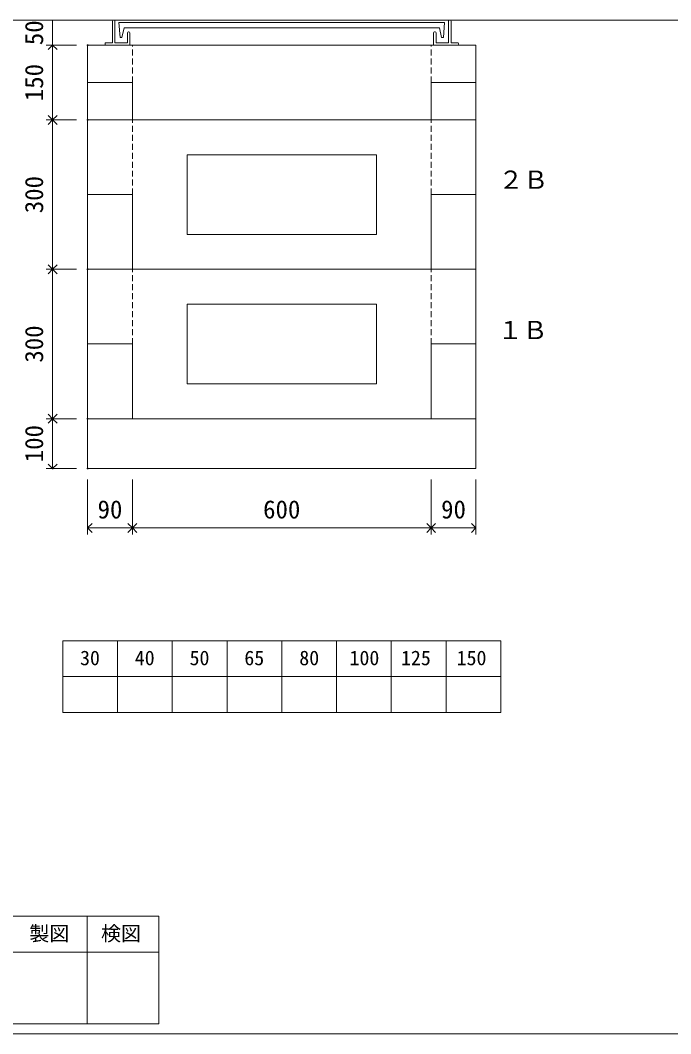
# Model space of a CAD drawing. Units: millimetres, scale not verified. Extents: x -4890 to 18490, y -2307 to 2308.
# Drawn here: x 540 to 1846, y -1967 to 68 of the extents above; entities that cross this region are included whole.
import ezdxf
from ezdxf.enums import TextEntityAlignment as Align

# ---------------------------------------------------------------- set-up
doc = ezdxf.new("R2010")
doc.units = ezdxf.units.MM
doc.header["$LTSCALE"] = 10
doc.header["$PDMODE"] = 32
doc.header["$PDSIZE"] = 2
for name, pattern in [('DASHED1', [1.8, 1.2, -0.6]), ('USER2', [50.8, 31.75, -6.35, 6.35, -6.35]), ('USER5', [3.185, 0.01, -3.175])]:
    doc.linetypes.add(name, pattern=pattern)
for name, color, linetype, lineweight in [('0-1_Defpoints', 7, 'USER2', 5), ('0-2_waku', 7, 'Continuous', 18), ('0-3_gaikei', 7, 'Continuous', 18), ('0-4_kakure', 7, 'USER5', 18), ('0-5_sunpou', 7, 'Continuous', 5), ('0-9_uchigawa', 6, 'Continuous', 18), ('0-B_futa', 3, 'Continuous', 18), ('0-C_GL', 4, 'Continuous', 18), ('0-D_dims', 7, 'Continuous', 18), ('0-E_文字１', 150, 'USER2', 18)]:
    doc.layers.add(name, color=color, linetype=linetype, lineweight=lineweight)
doc.styles.add('ＭＳ ゴシック', font='')
doc.styles.get('ＭＳ ゴシック').set_extended_font_data('MS Gothic')

# ---------------------------------------------------------------- blocks, each defined once
blk = doc.blocks.new('_Open90')
at = {"layer": '0-5_sunpou'}
blk.add_line((0, 0), (-1, 0), dxfattribs=at)
blk.add_lwpolyline([(-0.5, 0.5), (0, 0), (-0.5, -0.5)], dxfattribs=at)
blk = doc.blocks.new('D75')
at = {"layer": '0-1_Defpoints'}
for p in [(2122.32, 1764.36), (2052.02, 1464.36), (2122.32, 1464.36)]:
    blk.add_point(p, dxfattribs=at)
at = {"layer": '0-5_sunpou'}
for p, q in [((2100.32, 1764.36), (2039.02, 1764.36)), ((2052.02, 1746.36), (2052.02, 1482.36)), ((2100.32, 1464.36), (2039.02, 1464.36))]:
    blk.add_line(p, q, dxfattribs=at)
at = {"layer": '0-5_sunpou', "xscale": 18, "yscale": 18}
for p, rotation in [((2052.02, 1764.36), 90), ((2052.02, 1464.36), 270)]:
    blk.add_blockref('_Open90', p, dxfattribs=dict(at, rotation=rotation))
at = {"layer": '0-5_sunpou', "style": 'ＭＳ ゴシック'}
blk.add_text('300', height=36.66, rotation=90, dxfattribs=at).set_placement((2044.02, 1576.86), align=Align.BOTTOM_LEFT)
blk = doc.blocks.new('D70')
at = {"layer": '0-1_Defpoints'}
for p in [(2122.32, 1464.36), (2052.02, 1364.36), (2122.32, 1364.36)]:
    blk.add_point(p, dxfattribs=at)
at = {"layer": '0-5_sunpou'}
for p, q in [((2100.32, 1464.36), (2039.02, 1464.36)), ((2052.02, 1446.36), (2052.02, 1382.36)), ((2100.32, 1364.36), (2039.02, 1364.36))]:
    blk.add_line(p, q, dxfattribs=at)
at = {"layer": '0-5_sunpou', "xscale": 18, "yscale": 18}
for p, rotation in [((2052.02, 1464.36), 90), ((2052.02, 1364.36), 270)]:
    blk.add_blockref('_Open90', p, dxfattribs=dict(at, rotation=rotation))
at = {"layer": '0-5_sunpou', "style": 'ＭＳ ゴシック'}
blk.add_text('100', height=36.66, rotation=90, dxfattribs=at).set_placement((2044.02, 1376.86), align=Align.BOTTOM_LEFT)
blk = doc.blocks.new('D64')
at = {"layer": '0-1_Defpoints'}
for p in [(2122.32, 2064.36), (2052.02, 1764.36), (2122.32, 1764.36)]:
    blk.add_point(p, dxfattribs=at)
at = {"layer": '0-5_sunpou'}
for p, q in [((2100.32, 2064.36), (2039.02, 2064.36)), ((2052.02, 2046.36), (2052.02, 1782.36)), ((2100.32, 1764.36), (2039.02, 1764.36))]:
    blk.add_line(p, q, dxfattribs=at)
at = {"layer": '0-5_sunpou', "xscale": 18, "yscale": 18}
for p, rotation in [((2052.02, 2064.36), 90), ((2052.02, 1764.36), 270)]:
    blk.add_blockref('_Open90', p, dxfattribs=dict(at, rotation=rotation))
at = {"layer": '0-5_sunpou', "style": 'ＭＳ ゴシック'}
blk.add_text('300', height=36.66, rotation=90, dxfattribs=at).set_placement((2044.02, 1876.86), align=Align.BOTTOM_LEFT)
blk = doc.blocks.new('D62')
at = {"layer": '0-1_Defpoints'}
for p in [(2122.32, 2214.36), (2052.02, 2064.36), (2122.32, 2064.36)]:
    blk.add_point(p, dxfattribs=at)
at = {"layer": '0-5_sunpou'}
for p, q in [((2100.32, 2214.36), (2039.02, 2214.36)), ((2052.02, 2196.36), (2052.02, 2082.36)), ((2100.32, 2064.36), (2039.02, 2064.36))]:
    blk.add_line(p, q, dxfattribs=at)
at = {"layer": '0-5_sunpou', "xscale": 18, "yscale": 18}
for p, rotation in [((2052.02, 2214.36), 90), ((2052.02, 2064.36), 270)]:
    blk.add_blockref('_Open90', p, dxfattribs=dict(at, rotation=rotation))
at = {"layer": '0-5_sunpou', "style": 'ＭＳ ゴシック'}
blk.add_text('150', height=36.66, rotation=90, dxfattribs=at).set_placement((2044.02, 2101.86), align=Align.BOTTOM_LEFT)

msp = doc.modelspace()

# ---------------------------------------------------------------- linework, layer by layer
at = {"layer": '0-2_waku'}
for p, q in [((625, -1178.45), (625, -1322.45)), ((625, -1178.45), (625, -1322.45)), ((625, -1178.45), (625, -1322.45)), ((625, -1178.45), (625, -1322.45)), ((625, -1178.45), (1505, -1178.45)), ((735, -1178.45), (735, -1322.45)), ((845, -1178.45), (845, -1322.45)), ((845, -1178.45), (845, -1322.45)), ((955, -1178.45), (955, -1322.45)), ((1065, -1178.45), (1065, -1322.45)), ((1175, -1178.45), (1175, -1322.45)), ((1285, -1178.45), (1285, -1322.45)), ((1395, -1178.45), (1395, -1322.45)), ((1505, -1178.45), (1505, -1322.45)), ((625, -1250.45), (1505, -1250.45)), ((625, -1322.45), (1505, -1322.45)), ((-1210, -1731.45), (818, -1731.45)), ((674, -1731.45), (674, -1947.45)), ((818, -1731.45), (818, -1947.45)), ((-1210, -1803.45), (818, -1803.45)), ((-1210, -1947.45), (818, -1947.45)), ((-1230, -1967.45), (4890, -1967.45)), ((-1230, -1967.45), (4890, -1967.45)), ((-1230, -1967.45), (4890, -1967.45))]:
    msp.add_line(p, q, dxfattribs=at)
at = {"layer": '0-3_gaikei'}
for p, q in [((1455, 17.55), (675, 17.55)), ((1455, 17.55), (675, 17.55)), ((1455, 17.55), (675, 17.55)), ((1455, 17.55), (675, 17.55)), ((1455, 17.55), (675, 17.55)), ((1455, 17.55), (675, 17.55)), ((1455, 17.55), (675, 17.55)), ((1455, 17.55), (675, 17.55)), ((1455, 17.55), (675, 17.55)), ((1455, 17.55), (675, 17.55)), ((1455, 17.55), (675, 17.55)), ((1455, 17.55), (675, 17.55)), ((1455, 17.55), (675, 17.55)), ((1455, 17.55), (675, 17.55)), ((1455, 17.55), (675, 17.55)), ((1455, 17.55), (675, 17.55)), ((1455, 17.55), (675, 17.55)), ((1455, 17.55), (675, 17.55)), ((1455, 17.55), (675, 17.55)), ((1455, 17.55), (675, 17.55)), ((675, 17.55), (675, -132.45)), ((1365, 17.55), (765, 17.55)), ((1365, 17.55), (765, 17.55)), ((1365, 17.55), (765, 17.55)), ((1365, 17.55), (765, 17.55)), ((1365, 17.55), (765, 17.55)), ((1455, 17.55), (1455, -132.45)), ((765, -57.45), (675, -57.45)), ((765, -132.45), (765, -57.45)), ((1455, -57.45), (1365, -57.45)), ((1365, -132.45), (1365, -57.45)), ((675, -132.45), (675, -282.45)), ((675, -132.45), (675, -282.45)), ((1455, -132.45), (675, -132.45)), ((1455, -132.45), (1455, -282.45)), ((765, -282.45), (675, -282.45)), ((675, -282.45), (675, -432.45)), ((765, -282.45), (765, -432.45)), ((765, -282.45), (765, -432.45)), ((1365, -282.45), (1365, -432.45)), ((1455, -282.45), (1455, -432.45)), ((675, -432.45), (675, -582.45)), ((675, -432.45), (675, -582.45)), ((1455, -432.45), (675, -432.45)), ((1455, -432.45), (675, -432.45)), ((1455, -432.45), (675, -432.45)), ((1455, -432.45), (675, -432.45)), ((1455, -432.45), (675, -432.45)), ((1455, -432.45), (675, -432.45)), ((1365, -432.45), (765, -432.45)), ((1365, -432.45), (765, -432.45)), ((1455, -432.45), (1455, -582.45)), ((1455, -432.45), (1455, -582.45)), ((765, -582.45), (675, -582.45)), ((675, -582.45), (675, -732.45)), ((765, -582.45), (765, -732.45)), ((765, -582.45), (765, -732.45)), ((1365, -582.45), (1365, -732.45)), ((1455, -582.45), (1365, -582.45)), ((1455, -582.45), (1455, -732.45)), ((1455, -732.45), (675, -732.45)), ((1455, -732.45), (675, -732.45)), ((1455, -732.45), (675, -732.45)), ((675, -832.45), (675, -732.45)), ((1365, -732.45), (765, -732.45)), ((1455, -832.45), (1455, -732.45)), ((1455, -832.45), (675, -832.45))]:
    msp.add_line(p, q, dxfattribs=at)
msp.add_lwpolyline([(1455, -132.45), (1455, -282.45), (1365, -282.45)], dxfattribs=at)
at = {"layer": '0-4_kakure', "linetype": 'DASHED1', "lineweight": 5}
for p, q in [((765, -57.45), (765, 17.55)), ((1365, -57.45), (1365, 17.55)), ((765, -282.45), (765, -132.45)), ((1365, -282.45), (1365, -132.45)), ((765, -582.45), (765, -432.45)), ((1365, -582.45), (1365, -432.45))]:
    msp.add_line(p, q, dxfattribs=at)
at = {"layer": '0-5_sunpou'}
for p, q in [((653, 67.55), (591.7, 67.55)), ((604.7, 67.55), (604.7, 17.55)), ((653, 17.55), (591.7, 17.55)), ((653, 17.55), (591.7, 17.55)), ((675, -854.45), (675, -964.89)), ((765, -854.45), (765, -964.89)), ((765, -854.45), (765, -964.89)), ((1365, -854.45), (1365, -964.89)), ((1365, -854.45), (1365, -964.89)), ((1455, -854.45), (1455, -964.89)), ((693, -951.89), (747, -951.89)), ((783, -951.89), (1347, -951.89)), ((1383, -951.89), (1437, -951.89))]:
    msp.add_line(p, q, dxfattribs=at)
at = {"layer": '0-9_uchigawa'}
for p, q in [((1255, -202.45), (875, -202.45)), ((1255, -202.45), (875, -202.45)), ((1255, -202.45), (875, -202.45)), ((875, -362.45), (875, -202.45)), ((1255, -202.45), (875, -202.45)), ((1255, -202.45), (875, -202.45)), ((1255, -202.45), (875, -202.45)), ((1255, -362.45), (1255, -202.45)), ((1255, -362.45), (875, -362.45)), ((1255, -362.45), (875, -362.45)), ((1255, -362.45), (875, -362.45)), ((875, -662.45), (875, -502.45)), ((1255, -502.45), (875, -502.45)), ((1255, -502.45), (1255, -662.45)), ((1255, -662.45), (1255, -502.45)), ((1255, -662.45), (875, -662.45)), ((1255, -662.45), (875, -662.45))]:
    msp.add_line(p, q, dxfattribs=at)
for points in [[(875, -202.45), (875, -362.45), (875, -202.45)], [(1255, -202.45), (1255, -362.45), (1255, -202.45)], [(1255, -502.45), (875, -502.45), (875, -662.45)]]:
    msp.add_lwpolyline(points, dxfattribs=at)
at = {"layer": '0-B_futa'}
for p, q in [((725, 65.55), (725, 22.55)), ((727, 67.55), (730, 67.55)), ((730, 67.55), (730, 22.55)), ((737.81, 63.05), (1392.14, 63.05)), ((737.81, 63.05), (740.3, 33.05)), ((1392.14, 63.05), (1389.89, 33.05)), ((1400, 67.55), (1400, 22.55)), ((1400, 67.55), (1403, 67.55)), ((1405, 65.55), (1405, 22.55)), ((748.33, 52.05), (744.01, 33.05)), ((748.33, 52.05), (1381.67, 52.05)), ((755, 42.55), (755, 22.55)), ((757, 44.55), (758, 44.55)), ((760, 42.55), (760, 17.55)), ((1370, 42.55), (1370, 17.55)), ((1373, 44.55), (1372, 44.55)), ((1375, 42.55), (1375, 22.55)), ((1381.67, 52.05), (1385.99, 33.05)), ((710, 20.55), (710, 19.55)), ((710, 20.55), (710, 19.55)), ((710, 20.55), (710, 19.55)), ((712, 22.55), (725, 22.55)), ((712, 22.55), (725, 22.55)), ((712, 22.55), (725, 22.55)), ((730, 22.55), (755, 22.55)), ((730, 22.55), (755, 22.55)), ((730, 22.55), (755, 22.55)), ((740.3, 33.05), (744.01, 33.05)), ((1400, 22.55), (1375, 22.55)), ((1400, 22.55), (1375, 22.55)), ((1400, 22.55), (1375, 22.55)), ((1389.89, 33.05), (1385.99, 33.05)), ((1418, 22.55), (1405, 22.55)), ((1418, 22.55), (1405, 22.55)), ((1418, 22.55), (1405, 22.55)), ((1420, 20.55), (1420, 19.55)), ((1420, 20.55), (1420, 19.55)), ((1420, 20.55), (1420, 19.55)), ((760, 17.55), (712, 17.55)), ((760, 17.55), (712, 17.55)), ((760, 17.55), (712, 17.55)), ((760, 17.55), (712, 17.55)), ((760, 17.55), (712, 17.55)), ((1370, 17.55), (1418, 17.55)), ((1370, 17.55), (1418, 17.55)), ((1370, 17.55), (1418, 17.55)), ((1370, 17.55), (1418, 17.55)), ((1370, 17.55), (1418, 17.55))]:
    msp.add_line(p, q, dxfattribs=at)
for centre, start, end in [((727, 65.55), 90, 180), ((1403, 65.55), 0, 90), ((757, 42.55), 90, 180), ((758, 42.55), 0, 90), ((1372, 42.55), 90, 180), ((1373, 42.55), 0, 90), ((712, 20.55), 90, 180), ((712, 20.55), 90, 180), ((712, 20.55), 90, 180), ((1418, 20.55), 0, 90), ((1418, 20.55), 0, 90), ((1418, 20.55), 0, 90), ((712, 19.55), 180, 270), ((712, 19.55), 180, 270), ((712, 19.55), 180, 270), ((1418, 19.55), 270, 0), ((1418, 19.55), 270, 0), ((1418, 19.55), 270, 0)]:
    msp.add_arc(centre, 2, start, end, dxfattribs=at)
at = {"layer": '0-C_GL'}
msp.add_line((-1230, 67.55), (4890, 67.55), dxfattribs=at)
msp.add_line((-1230, 67.55), (4890, 67.55), dxfattribs=at)

# ---------------------------------------------------------------- block references
at = {"layer": '0-5_sunpou'}
for name in ['D62', 'D64', 'D75', 'D70']:
    msp.add_blockref(name, (-1447.32, -2196.81), dxfattribs=at)
at = {"layer": '0-5_sunpou', "xscale": 18, "yscale": 18, "rotation": 180}
for p in [(675, -951.89), (765, -951.89), (1365, -951.89)]:
    msp.add_blockref('_Open90', p, dxfattribs=at)
at = {"layer": '0-5_sunpou', "xscale": 18, "yscale": 18}
for p in [(765, -951.89), (1365, -951.89), (1455, -951.89)]:
    msp.add_blockref('_Open90', p, dxfattribs=at)

# ---------------------------------------------------------------- texts
at = {"layer": '0-5_sunpou', "style": 'ＭＳ ゴシック'}
msp.add_text('50', height=36.66, rotation=90, dxfattribs=at).set_placement((596.7, 17.55), align=Align.BOTTOM_LEFT)
for s, p in [('90', (695, -943.89)), ('600', (1027.5, -943.89)), ('90', (1385, -943.89))]:
    msp.add_text(s, height=36.66, dxfattribs=at).set_placement(p, align=Align.BOTTOM_LEFT)
at = {"layer": '0-D_dims', "style": 'ＭＳ ゴシック'}
for s, p in [('30', (659.77, -1236.27)), ('40', (769.77, -1236.27)), ('50', (879.77, -1236.27)), ('65', (989.77, -1236.27)), ('80', (1100.18, -1236.27)), ('100', (1201.05, -1236.27)), ('125', (1304.44, -1236.27)), ('150', (1416.2, -1236.27))]:
    msp.add_text(s, height=29.33, dxfattribs=at).set_placement(p, align=Align.BOTTOM_LEFT)
at = {"layer": '0-E_文字１', "color": 7, "style": 'ＭＳ ゴシック'}
for s, height, p in [('２Ｂ', 36.66, (1500.15, -281.89)), ('１Ｂ', 36.66, (1498.83, -583.76)), ('製図', 29.33, (558.06, -1789.7)), ('検図', 29.33, (702.06, -1789.7))]:
    msp.add_text(s, height=height, dxfattribs=at).set_placement(p, align=Align.BOTTOM_LEFT)

doc.saveas('drawing.dxf')
